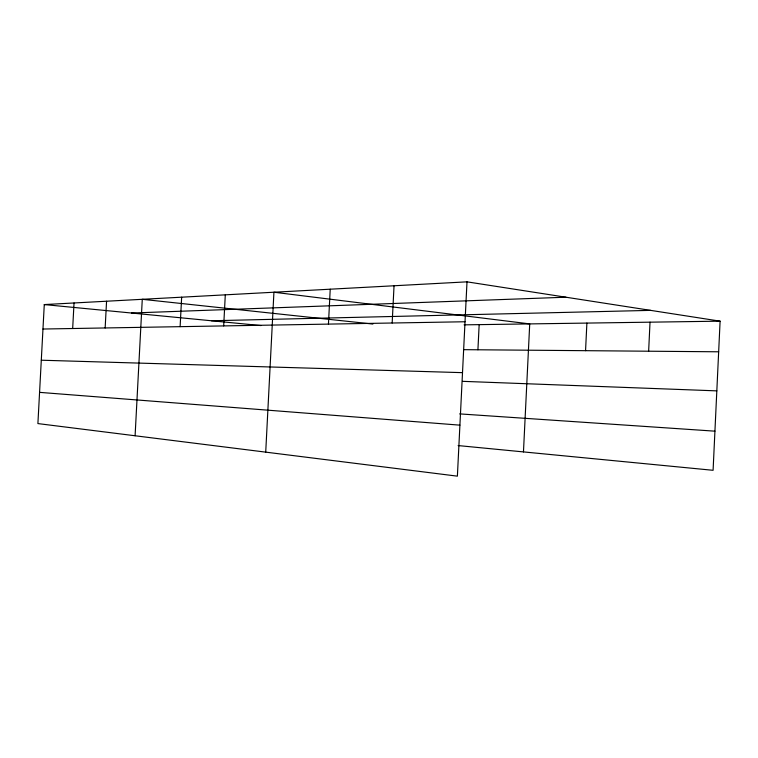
<?xml version="1.0" encoding="UTF-8"?>
<svg xmlns="http://www.w3.org/2000/svg" width="758" height="758" viewBox="0 0 758 758"><rect width="100%" height="100%" fill="white"/><g stroke="black" fill="none" stroke-linecap="round" stroke-linejoin="round"><path stroke-width="1.14" d="M648.64 351.21L650.023 322.169M467.004 281.843L457.387 476.157L37.9 423.58L44.277 304.574L467.004 281.843L720.1 321.165L713.089 470.301L458.135 445.571M477.919 349.779L479.16 324.632M523.465 451.91L529.719 323.903L273.932 292.228L265.717 452.138M585.555 350.689L586.891 323.079M328.451 324.102L330.223 289.196M392.17 323.003L394.037 285.766M105.154 327.958L106.565 301.229M135.095 435.765L142.277 299.306L372.889 324.054M180.12 326.66L181.655 297.183M223.686 325.912L225.297 294.843M72.673 328.517L74.038 302.973M131.494 313.026L565.923 297.212M211.416 320.767L650.667 310.373M42.969 329.029L465.024 321.752M464.104 324.85L720.1 321.165M464.038 349.665L718.66 351.797M41.292 360.211L462.503 372.652M462.465 381.331L716.822 390.872M459.699 413.896L714.927 431.169M39.577 392.36L459.907 425.153M44.277 304.574L261.046 325.57"/></g></svg>
